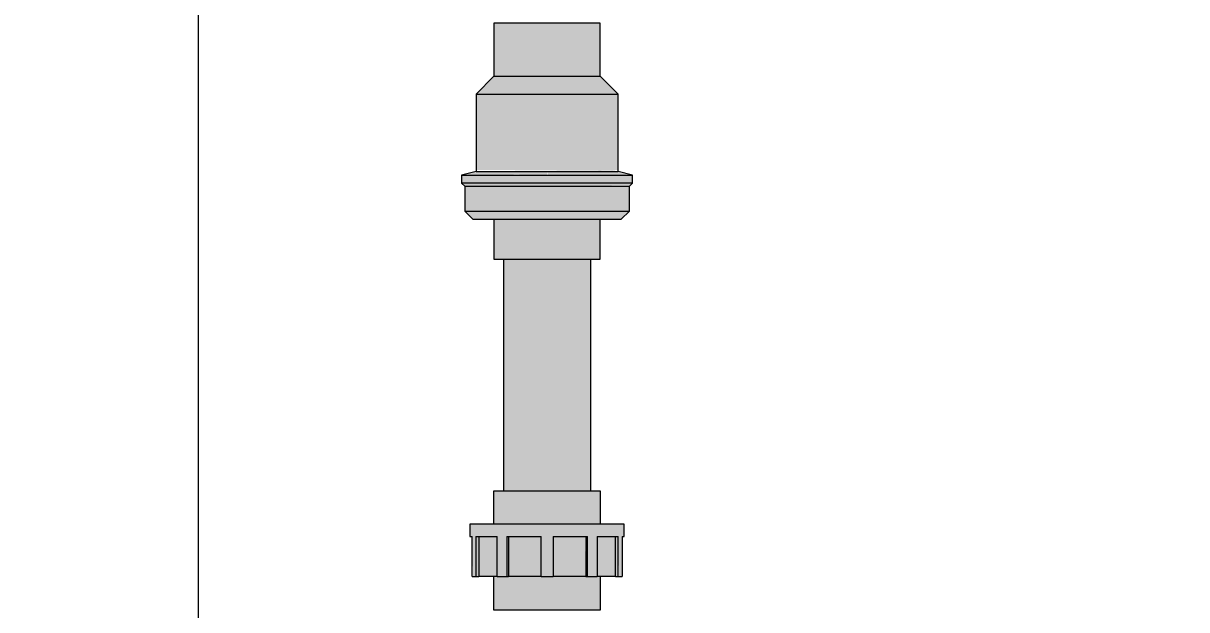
# Model space of a CAD drawing. Header units: metres. Extents: x 147 to 427, y -16 to 162.
# Drawn here: x 194.003 to 194.67, y 0.329 to 0.665 of the extents above; entities that cross this region are included whole.
import ezdxf

# ---------------------------------------------------------------- set-up
doc = ezdxf.new("R2010")
doc.units = ezdxf.units.M
for name, color, linetype, lineweight in [('A-ANNO-DIMS', 7, 'Continuous', 5), ('A-ANNO-DIMS-50', 7, 'Continuous', 5), ('A-DETL', 7, 'Continuous', 5), ('P-PIPE', 7, 'Continuous', 5)]:
    doc.layers.add(name, color=color, linetype=linetype, lineweight=lineweight)
doc.styles.add('Century Gothic_1', font='GOTHIC.TTF', dxfattribs={"height": 0.075})
doc.dimstyles.new('Setores_1_5', dxfattribs={"dimscale": 0.3048, "dimtxt": 0.078313, "dimasz": 0.520833, "dimexe": 0.393701, "dimexo": 0.246063, "dimgap": 0.287073, "dimtad": 1, "dimrnd": 0.01, "dimzin": 0, "dimdsep": 46, "dimtxsty": 'Century Gothic_1', "dimblk1": 'OBLIQUE', "dimblk2": 'OBLIQUE', "dimsah": 1, "dimcen": 0.09, "dimazin": 0, "dimtfac": 1, "dimtdec": 4, "dimtix": 1, "dimtmove": 0, "dimatfit": 3, "dimfxl": 1, "dimtvp": 1, "dimtolj": 1, "dimtzin": 0, "dimarcsym": 2})

# ---------------------------------------------------------------- blocks, each defined once
blk = doc.blocks.new('AF_Soldavel_Uniao - Standard-V109-EE')
at = {"layer": 'P-PIPE', "lineweight": 15, "true_color": 0x69503c}
for points in [[(-96.22519, 0.37758), (-96.21126, 0.37758), (-96.21126, 0.39658), (-96.27266, 0.39658), (-96.27266, 0.37758), (-96.22587, 0.37758)], [(-96.28279, 0.34758), (-96.28244, 0.37058), (-96.27067, 0.37058), (-96.27067, 0.34758), (-96.26504, 0.34758), (-96.26504, 0.37058), (-96.24544, 0.37025), (-96.2453, 0.34758), (-96.23848, 0.34791), (-96.23848, 0.37058), (-96.21887, 0.37058), (-96.21887, 0.34758), (-96.21324, 0.34758), (-96.21324, 0.37058), (-96.20113, 0.37058), (-96.2007, 0.34758), (-96.19898, 0.34758), (-96.19851, 0.37058), (-96.19776, 0.37058), (-96.19806, 0.37758), (-96.28616, 0.37758), (-96.28569, 0.37058), (-96.28494, 0.37058), (-96.28439, 0.34758), (-96.28322, 0.34758)], [(-96.28116, 0.34758), (-96.28116, 0.37058), (-96.28279, 0.37058), (-96.28279, 0.34758)], [(-96.28116, 0.34758), (-96.27067, 0.34758), (-96.27067, 0.37058), (-96.28116, 0.37058), (-96.28116, 0.35458)], [(-96.26412, 0.34758), (-96.26412, 0.37058), (-96.26504, 0.37058), (-96.26504, 0.34758)], [(-96.25446, 0.34758), (-96.24544, 0.34758), (-96.24544, 0.37058), (-96.26412, 0.37058), (-96.26361, 0.34758), (-96.25489, 0.34758)], [(-96.22885, 0.34758), (-96.2198, 0.34758), (-96.22031, 0.37058), (-96.23848, 0.37058), (-96.23848, 0.34758), (-96.22946, 0.34758)], [(-96.2198, 0.34758), (-96.21887, 0.34758), (-96.21887, 0.37058), (-96.2198, 0.37058), (-96.2198, 0.35458)], [(-96.21324, 0.34758), (-96.20276, 0.34758), (-96.20276, 0.37058), (-96.21324, 0.37058), (-96.21324, 0.35148)], [(-96.20276, 0.34758), (-96.20113, 0.34758), (-96.20147, 0.37058), (-96.20276, 0.37058), (-96.20276, 0.35458)], [(-96.26855, 0.32858), (-96.21126, 0.32858), (-96.21126, 0.34758), (-96.27266, 0.34758), (-96.27266, 0.32858), (-96.26952, 0.32858)]]:
    blk.add_hatch(color=27, dxfattribs=at).paths.add_polyline_path(points)
at = {"layer": 'P-PIPE', "color": 4, "lineweight": 15, "true_color": 0x00ffff}
for p, q in [((-96.27266, 0.39658), (-96.27266, 0.37758)), ((-96.21126, 0.39658), (-96.27266, 0.39658)), ((-96.21126, 0.37758), (-96.21126, 0.39658)), ((-96.28616, 0.37758), (-96.28616, 0.37058)), ((-96.19776, 0.37758), (-96.28616, 0.37758)), ((-96.19776, 0.37058), (-96.19776, 0.37758)), ((-96.28616, 0.37058), (-96.28494, 0.37058)), ((-96.28494, 0.34758), (-96.28494, 0.37058)), ((-96.28279, 0.37058), (-96.28279, 0.34758)), ((-96.28279, 0.37058), (-96.27067, 0.37058)), ((-96.28116, 0.37058), (-96.28116, 0.34758)), ((-96.27067, 0.34758), (-96.27067, 0.37058)), ((-96.26504, 0.37058), (-96.26504, 0.34758)), ((-96.26504, 0.37058), (-96.24544, 0.37058)), ((-96.26412, 0.37058), (-96.26412, 0.34758)), ((-96.24544, 0.34758), (-96.24544, 0.37058)), ((-96.23848, 0.37058), (-96.23848, 0.34758)), ((-96.23848, 0.37058), (-96.21887, 0.37058)), ((-96.2198, 0.37058), (-96.2198, 0.34758)), ((-96.21887, 0.34758), (-96.21887, 0.37058)), ((-96.21324, 0.37058), (-96.21324, 0.34758)), ((-96.21324, 0.37058), (-96.20113, 0.37058)), ((-96.20276, 0.34758), (-96.20276, 0.37058)), ((-96.20113, 0.34758), (-96.20113, 0.37058)), ((-96.19898, 0.37058), (-96.19898, 0.34758)), ((-96.19898, 0.37058), (-96.19776, 0.37058)), ((-96.28494, 0.34758), (-96.28279, 0.34758)), ((-96.28279, 0.34758), (-96.28116, 0.34758)), ((-96.27079, 0.34758), (-96.28116, 0.34758)), ((-96.27266, 0.34758), (-96.27266, 0.32858)), ((-96.27067, 0.34758), (-96.26504, 0.34758)), ((-96.26504, 0.34758), (-96.26412, 0.34758)), ((-96.24544, 0.34758), (-96.26412, 0.34758)), ((-96.24544, 0.34758), (-96.23848, 0.34758)), ((-96.2198, 0.34758), (-96.23848, 0.34758)), ((-96.2198, 0.34758), (-96.21887, 0.34758)), ((-96.21887, 0.34758), (-96.21324, 0.34758)), ((-96.20276, 0.34758), (-96.21313, 0.34758)), ((-96.21126, 0.32858), (-96.21126, 0.34758)), ((-96.20276, 0.34758), (-96.20113, 0.34758)), ((-96.20113, 0.34758), (-96.19898, 0.34758)), ((-96.27266, 0.32858), (-96.21126, 0.32858))]:
    blk.add_line(p, q, dxfattribs=at)
blk = doc.blocks.new('AF_Soldavel_Valvula de Retencao - Soldável - 50 mm-3999613-EE')
at = {"layer": 'P-PIPE', "lineweight": 15, "true_color": 0x69503c}
for points in [[(-96.21236, 0.63432), (-96.21144, 0.63432), (-96.21144, 0.66472), (-96.27248, 0.66472), (-96.27248, 0.63432), (-96.21248, 0.63432)], [(-96.26361, 0.62415), (-96.20128, 0.62415), (-96.21144, 0.63432), (-96.27248, 0.63432), (-96.28264, 0.62415), (-96.26391, 0.62415)], [(-96.28264, 0.58054), (-96.20128, 0.58054), (-96.20128, 0.62415), (-96.28264, 0.62415), (-96.28264, 0.58147)], [(-96.22605, 0.5731), (-96.19295, 0.5731), (-96.19295, 0.57764), (-96.29097, 0.57764), (-96.29097, 0.5731), (-96.22701, 0.5731)], [(-96.28919, 0.57133), (-96.19427, 0.57179), (-96.19295, 0.5731), (-96.29097, 0.5731)], [(-96.23376, 0.55706), (-96.19473, 0.55706), (-96.19473, 0.57133), (-96.28919, 0.57133), (-96.28919, 0.55706), (-96.23549, 0.55706)], [(-96.22041, 0.55236), (-96.19941, 0.55236), (-96.19473, 0.55706), (-96.28919, 0.55706), (-96.28451, 0.55236), (-96.22068, 0.55236)], [(-96.22031, 0.52958), (-96.21144, 0.52958), (-96.21187, 0.55236), (-96.27248, 0.55236), (-96.27248, 0.52958), (-96.22038, 0.52958)]]:
    blk.add_hatch(color=27, dxfattribs=at).paths.add_polyline_path(points)
h = blk.add_hatch(color=27, dxfattribs=at)
h.paths.add_polyline_path([(-96.24196, 0.57974), (-96.2108, 0.57974), (-96.21094, 0.58054), (-96.28224, 0.57997), (-96.28224, 0.57974), (-96.24903, 0.57974)])
h.paths.add_polyline_path([(-96.20678, 0.57974), (-96.20442, 0.57993), (-96.20442, 0.58054), (-96.2108, 0.5804), (-96.2108, 0.57974), (-96.20726, 0.57974)])
h.paths.add_polyline_path([(-96.20442, 0.57974), (-96.20339, 0.58), (-96.20266, 0.58054), (-96.20442, 0.58027), (-96.20442, 0.5799)])
h = blk.add_hatch(color=27, dxfattribs=at)
h.paths.add_polyline_path([(-96.22162, 0.57764), (-96.19443, 0.57802), (-96.20267, 0.57974), (-96.24196, 0.57974), (-96.24149, 0.57764), (-96.22162, 0.57764)])
h.paths.add_polyline_path([(-96.25787, 0.57764), (-96.24196, 0.57764), (-96.24196, 0.57974), (-96.25787, 0.57919), (-96.25787, 0.57809)])
h.paths.add_polyline_path([(-96.28919, 0.57764), (-96.25787, 0.57809), (-96.25787, 0.57974), (-96.28376, 0.57946), (-96.29097, 0.57764)])
at = {"layer": 'P-PIPE', "color": 4, "lineweight": 15, "true_color": 0x00ffff}
for p, q in [((-96.27248, 0.66472), (-96.27248, 0.63432)), ((-96.21144, 0.66472), (-96.27248, 0.66472)), ((-96.21144, 0.63432), (-96.21144, 0.66472)), ((-96.27248, 0.63432), (-96.28264, 0.62415)), ((-96.27248, 0.63432), (-96.21144, 0.63432)), ((-96.20128, 0.62415), (-96.21144, 0.63432)), ((-96.28264, 0.62415), (-96.28264, 0.58054)), ((-96.28264, 0.62415), (-96.20128, 0.62415)), ((-96.20128, 0.58054), (-96.20128, 0.62415)), ((-96.28264, 0.58054), (-96.28264, 0.57974)), ((-96.20128, 0.57974), (-96.20128, 0.58054)), ((-96.28264, 0.57974), (-96.29097, 0.57764)), ((-96.29097, 0.57764), (-96.29097, 0.5731)), ((-96.29097, 0.57764), (-96.19295, 0.57764)), ((-96.28264, 0.57974), (-96.20128, 0.57974)), ((-96.19295, 0.57764), (-96.20128, 0.57974)), ((-96.19295, 0.5731), (-96.19295, 0.57764)), ((-96.29097, 0.5731), (-96.28919, 0.57133)), ((-96.19295, 0.5731), (-96.29097, 0.5731)), ((-96.28919, 0.57133), (-96.28919, 0.55706)), ((-96.28919, 0.57133), (-96.19473, 0.57133)), ((-96.19473, 0.57133), (-96.19295, 0.5731)), ((-96.19473, 0.55706), (-96.19473, 0.57133)), ((-96.28919, 0.55706), (-96.28451, 0.55236)), ((-96.28919, 0.55706), (-96.19473, 0.55706)), ((-96.19941, 0.55236), (-96.19473, 0.55706)), ((-96.28451, 0.55236), (-96.19941, 0.55236)), ((-96.27248, 0.55236), (-96.27248, 0.52958)), ((-96.21144, 0.52958), (-96.21144, 0.55236)), ((-96.27248, 0.52958), (-96.21144, 0.52958))]:
    blk.add_line(p, q, dxfattribs=at)
blk = doc.blocks.new('DIMBLOCK85-EE')
at = {"layer": 'A-ANNO-DIMS-50', "lineweight": 25}
for p, q in [((193.44979, 3.45), (193.37042, 3.52937)), ((193.44979, 3.45), (193.52917, 3.37062)), ((193.44979, 0), (193.37042, 0.07938)), ((193.44979, 0), (193.52917, -0.07938))]:
    blk.add_line(p, q, dxfattribs=at)
at = {"layer": 'A-ANNO-DIMS-50'}
for p, q in [((193.44979, 3.45), (193.32979, 3.45)), ((193.44979, 3.45), (193.44979, 0)), ((193.44979, 3.45), (193.62795, 3.45)), ((193.44979, 0), (193.32979, 0)), ((193.44979, 0), (196.42795, 0))]:
    blk.add_line(p, q, dxfattribs=at)
at = {"layer": 'A-ANNO-DIMS-50', "color": 0, "insert": (193.26616, 1.55967), "char_height": 0.075, "width": 0.3967839, "attachment_point": 1, "rotation": 90, "line_spacing_factor": 0.984502, "style": 'Century Gothic_1'}
blk.add_mtext('3,45 m', dxfattribs=at)
blk = doc.blocks.new('_Oblique')
at = {"color": 0, "linetype": 'ByBlock', "lineweight": -2}
blk.add_line((-0.5, -0.5), (0.5, 0.5), dxfattribs=at)

msp = doc.modelspace()

# ---------------------------------------------------------------- hatches: boundary and pattern name
at = {"layer": 'P-PIPE', "true_color": 0x00ffff}
for points in [[(194.27807, 0.39658), (194.30295, 0.39658), (194.30295, 0.52958), (194.27795, 0.52958), (194.27795, 0.39658)], [(194.32118, 0.39658), (194.32795, 0.39658), (194.32782, 0.52958), (194.30295, 0.52958), (194.30295, 0.39658), (194.32063, 0.39658)]]:
    msp.add_hatch(color=4, dxfattribs=at).paths.add_polyline_path(points)

# ---------------------------------------------------------------- linework, layer by layer
at = {"layer": 'A-DETL', "color": 9, "lineweight": 15, "true_color": 0xc0c0c0}
msp.add_line((194.10295, 4.85), (194.10295, 0), dxfattribs=at)
at = {"layer": 'P-PIPE', "color": 4, "lineweight": 15, "true_color": 0x00ffff}
for p, q in [((194.27795, 0.52958), (194.27795, 0.39658)), ((194.32795, 0.39658), (194.32795, 0.52958))]:
    msp.add_line(p, q, dxfattribs=at)

# ---------------------------------------------------------------- block references
for name in ['AF_Soldavel_Valvula de Retencao - Soldável - 50 mm-3999613-EE', 'AF_Soldavel_Uniao - Standard-V109-EE']:
    msp.add_blockref(name, (290.54491, 0), dxfattribs=at)

# ---------------------------------------------------------------- dimensions: what is measured, and where the dimension line sits
at = {"layer": 'A-ANNO-DIMS'}
dim = msp.add_linear_dim(base=(193.44979, 0), p1=(193.70295, 3.45), p2=(196.50295, 0), angle=90, dimstyle='Setores_1_5', override={"dimpost": '<>', "dimfxl": 4.443253}, dxfattribs=at)
dim.commit()
dim.dimension.update_dxf_attribs({"geometry": 'DIMBLOCK85-EE', "text_midpoint": (193.32291, 1.725)})

doc.saveas('drawing.dxf')
